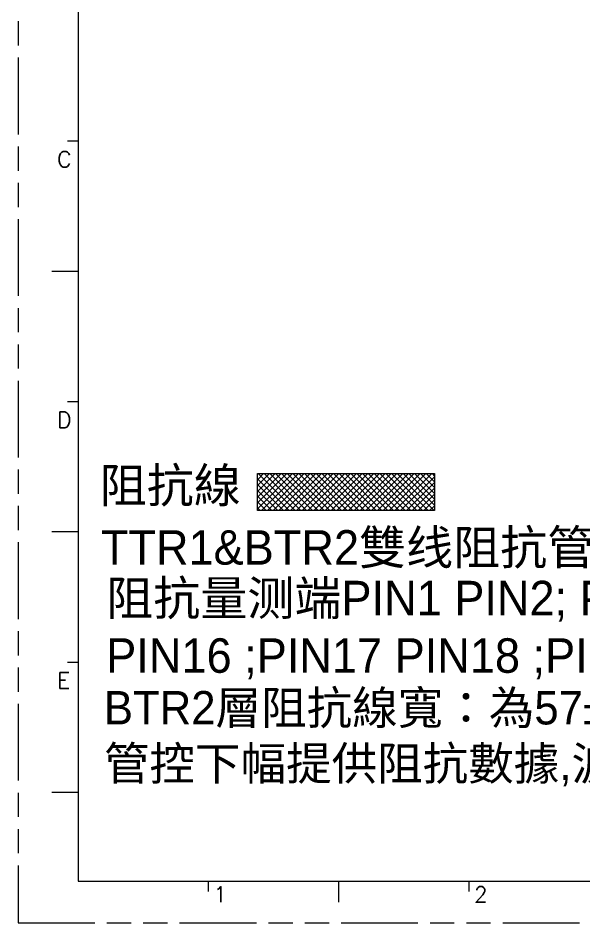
# Model space of a CAD drawing. Extents: x 3811 to 4710, y -385 to -198.
# Drawn here: x 4434.2 to 4504.2, y -385.3 to -273.2 of the extents above; entities that cross this region are included whole.
import ezdxf

# ---------------------------------------------------------------- set-up
doc = ezdxf.new("R2010")
doc.units = 0
doc.linetypes.add('PHANTOM', pattern=[29.5, 9.5, -1.5, 3, -1.5, 3, -1.5, 9.5])
doc.layers.get('0').update_dxf_attribs({"lineweight": 9})
doc.layers.add('0PAPERF', color=2, linetype='PHANTOM', lineweight=9, plot=False)
doc.layers.add('備註', color=1, linetype='Continuous', lineweight=9)
doc.styles.add('SIMPLEX', font='simplex.shx')
doc.styles.get("Standard").update_dxf_attribs({"font": 'PMingLiU.ttf'})

msp = doc.modelspace()

# ---------------------------------------------------------------- hatches: boundary and pattern name
at = {"layer": '備註'}
h = msp.add_hatch(dxfattribs=at)
h.set_pattern_fill('ANSI37', color=1, scale=0.159744, style=0)
h.set_pattern_definition([(45, (-300.56845, 282.5723), (-0.35863551, 0.35863551), []), (135, (-300.56845, 282.5723), (-0.35863551, -0.35863551), [])])
h.paths.add_polyline_path([(4463.84, -329.64), (4485.74, -329.64), (4485.74, -334.2), (4463.84, -334.2)])

# ---------------------------------------------------------------- linework, layer by layer
for p, q in [((4441.62, -207.82), (4441.62, -380.09)), ((4441.62, -288.47), (4440.33, -288.47)), ((4441.62, -304.6), (4438.39, -304.6)), ((4441.62, -320.73), (4440.33, -320.73)), ((4441.62, -336.86), (4438.39, -336.86)), ((4441.62, -353), (4440.33, -353)), ((4441.62, -369.13), (4438.39, -369.13)), ((4441.62, -380.09), (4690.67, -380.09)), ((4457.75, -380.09), (4457.75, -381.38)), ((4473.88, -380.09), (4473.88, -382.67)), ((4490.01, -380.09), (4490.01, -381.38))]:
    msp.add_line(p, q)
at = {"layer": '0PAPERF'}
for p, q in [((4434.2, -198.14), (4434.2, -385.26)), ((4434.2, -385.26), (4698.8, -385.26))]:
    msp.add_line(p, q, dxfattribs=at)
at = {"layer": '備註', "color": 1, "linetype": 'Continuous'}
msp.add_lwpolyline([(4463.84, -329.64), (4485.74, -329.64), (4485.74, -334.2), (4463.84, -334.2)], close=True, dxfattribs=at)

# ---------------------------------------------------------------- texts
at = {"style": 'SIMPLEX'}
for s, height, p in [('C', 1.96, (4439.04, -291.7)), ('D', 1.96, (4439.04, -323.96)), ('E', 1.96, (4439.04, -356.22)), ('1', 1.94, (4458.39, -382.7)), ('2', 1.94, (4490.65, -382.7))]:
    msp.add_text(s, height=height, dxfattribs=at).set_placement(p)
at = {"layer": '備註', "lineweight": 0, "attachment_point": 1}
for s, insert, char_height, width in [('{\\fPMingLiU|b0|i0|c136|p2;阻抗線}', (4444.3, -328.95), 4.2701, 21.3538), ('{\\fPMingLiU|b0|i0|c0|p18;\\P\\P\\fPMingLiU|b0|i0|c136|p18;TTR1&\\fPMingLiU|b0|i0|c136|p18;BTR2雙线阻抗管控阻抗:90%%P10%ohm;}', (4444.44, -322.4), 4.2701, 249.5111), ('{\\fPMingLiU|b0|i0|c0|p18;\\P\\P\\fPMingLiU|b0|i0|c136|p18;阻抗量测端PIN1 PIN2; PIN3 PIN4; PIN5 PIN6; PIN7 PIN8;\\fPMingLiU|b0|i0|c136|p18; PIN9 PIN10; PIN11 PIN12 ;PIN13 PIN14;PIN15 PIN16 ;PIN17 PIN18 ;PIN19 PIN20 ;\\P\\fPMingLiU|b0|i0|c136|p18; }', (4445.11, -328.67), 4.27009, 266.7761), ('{\\fPMingLiU|b0|i0|c0|p18;\\P\\PBTR2層\\fPMingLiU|b0|i0|c136|p18;阻抗線寬：為57%%P7.5um,線寬補償29um;\\P管控下幅提供阻抗數據,波形图给客户,}', (4444.82, -342.77), 4.134, 230.2698)]:
    msp.add_mtext(s, dxfattribs=dict(at, insert=insert, char_height=char_height, width=width))

doc.saveas('drawing.dxf')
